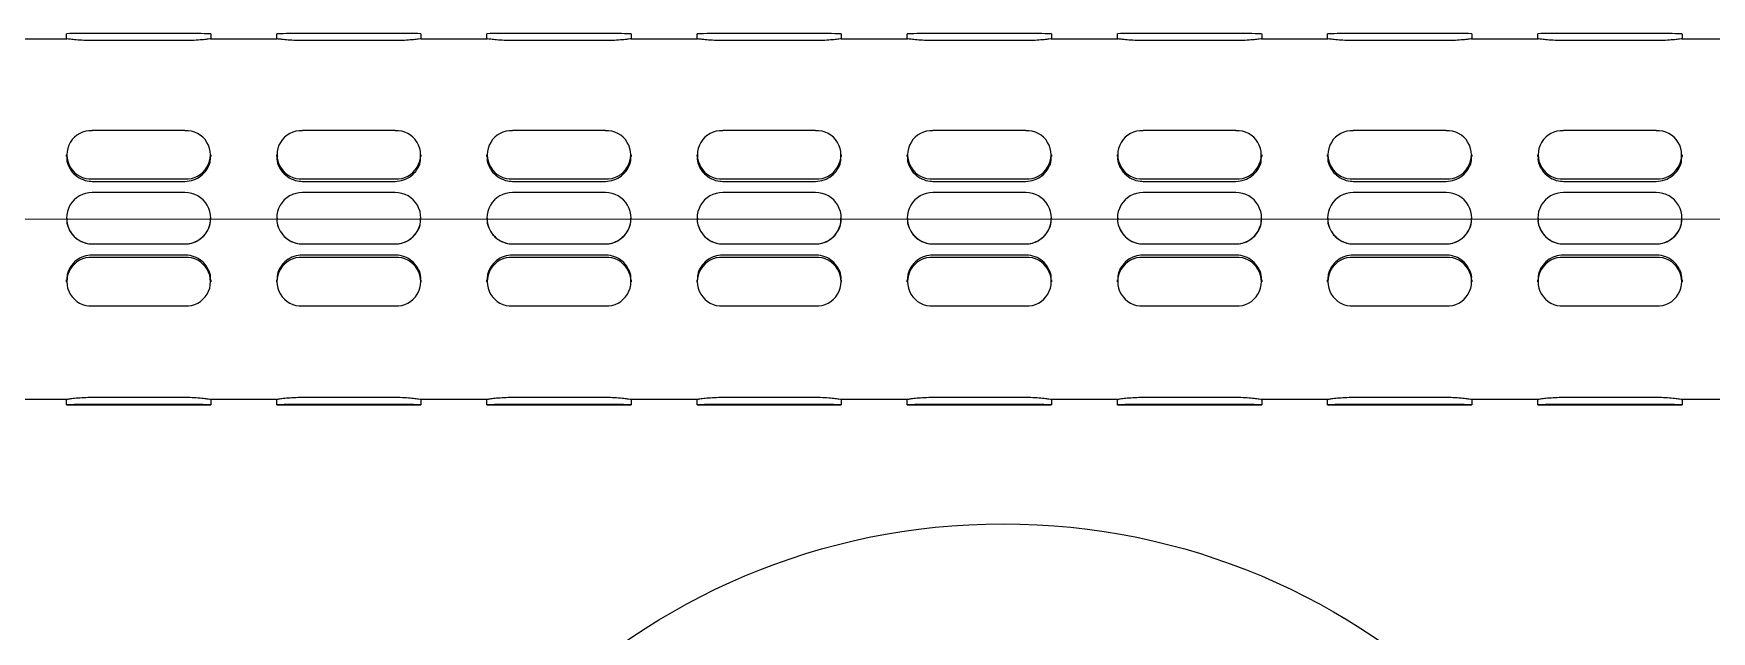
# Model space of a CAD drawing. Extents: x 0 to 951, y -2 to 427.
# Drawn here: x 127.35 to 147.71, y 108.11 to 115.36 of the extents above; entities that cross this region are included whole.
import ezdxf

# ---------------------------------------------------------------- set-up
doc = ezdxf.new("R2010")
doc.units = 0
doc.header["$LTSCALE"] = 23.1
doc.header["$MEASUREMENT"] = 0
doc.linetypes.add('CENTERX2', pattern=[20.32, 12.7, -2.54, 2.54, -2.54])
doc.layers.get('0').update_dxf_attribs({"linetype": 'CONTINUOUS'})
doc.layers.add('10', color=7, linetype='CONTINUOUS')

msp = doc.modelspace()

# ---------------------------------------------------------------- linework, layer by layer
at = {"color": 7, "linetype": 'Continuous', "lineweight": 25}
for p, q in [((126.947, 115.298), (127.754, 115.298)), ((127.75, 115.297), (127.75, 115.36)), ((129.187, 115.362), (128.062, 115.362)), ((129.187, 115.277), (128.062, 115.277)), ((129.497, 115.298), (130.304, 115.298)), ((129.5, 115.36), (129.5, 115.297)), ((130.3, 115.297), (130.3, 115.36)), ((131.737, 115.362), (130.612, 115.362)), ((131.737, 115.277), (130.612, 115.277)), ((132.047, 115.298), (132.854, 115.298)), ((132.05, 115.36), (132.05, 115.297)), ((132.85, 115.297), (132.85, 115.36)), ((134.287, 115.362), (133.162, 115.362)), ((134.287, 115.277), (133.162, 115.277)), ((134.597, 115.298), (135.404, 115.298)), ((134.6, 115.36), (134.6, 115.297)), ((135.4, 115.297), (135.4, 115.36)), ((136.837, 115.362), (135.712, 115.362)), ((136.837, 115.277), (135.712, 115.277)), ((137.147, 115.298), (137.954, 115.298)), ((137.15, 115.36), (137.15, 115.297)), ((137.95, 115.297), (137.95, 115.36)), ((139.387, 115.362), (138.262, 115.362)), ((139.387, 115.277), (138.262, 115.277)), ((139.697, 115.298), (140.504, 115.298)), ((139.7, 115.36), (139.7, 115.297)), ((140.5, 115.297), (140.5, 115.36)), ((141.937, 115.362), (140.812, 115.362)), ((141.937, 115.277), (140.812, 115.277)), ((142.247, 115.298), (143.054, 115.298)), ((142.25, 115.36), (142.25, 115.297)), ((143.05, 115.297), (143.05, 115.36)), ((144.487, 115.362), (143.362, 115.362)), ((144.487, 115.277), (143.362, 115.277)), ((144.797, 115.298), (145.604, 115.298)), ((144.8, 115.36), (144.8, 115.297)), ((145.6, 115.297), (145.6, 115.36)), ((147.037, 115.362), (145.912, 115.362)), ((147.037, 115.277), (145.912, 115.277)), ((147.347, 115.298), (148.154, 115.298)), ((147.35, 115.36), (147.35, 115.297)), ((129.187, 114.185), (128.062, 114.185)), ((131.737, 114.185), (130.612, 114.185)), ((134.287, 114.185), (133.162, 114.185)), ((136.837, 114.185), (135.712, 114.185)), ((139.387, 114.185), (138.262, 114.185)), ((141.937, 114.185), (140.812, 114.185)), ((144.487, 114.185), (143.362, 114.185)), ((147.037, 114.185), (145.912, 114.185)), ((127.75, 113.87), (127.75, 113.892)), ((129.5, 113.892), (129.5, 113.87)), ((130.3, 113.87), (130.3, 113.892)), ((132.05, 113.892), (132.05, 113.87)), ((132.85, 113.87), (132.85, 113.892)), ((134.6, 113.892), (134.6, 113.87)), ((135.4, 113.87), (135.4, 113.892)), ((137.15, 113.892), (137.15, 113.87)), ((137.95, 113.87), (137.95, 113.892)), ((139.7, 113.892), (139.7, 113.87)), ((140.5, 113.87), (140.5, 113.892)), ((142.25, 113.892), (142.25, 113.87)), ((143.05, 113.87), (143.05, 113.892)), ((144.8, 113.892), (144.8, 113.87)), ((145.6, 113.87), (145.6, 113.892)), ((147.35, 113.892), (147.35, 113.87)), ((128.062, 113.599), (129.187, 113.599)), ((130.612, 113.599), (131.737, 113.599)), ((133.162, 113.599), (134.287, 113.599)), ((135.712, 113.599), (136.837, 113.599)), ((138.262, 113.599), (139.387, 113.599)), ((140.812, 113.599), (141.937, 113.599)), ((143.362, 113.599), (144.487, 113.599)), ((145.912, 113.599), (147.037, 113.599)), ((128.062, 113.57), (129.187, 113.57)), ((129.187, 113.436), (128.062, 113.436)), ((130.612, 113.57), (131.737, 113.57)), ((131.737, 113.436), (130.612, 113.436)), ((133.162, 113.57), (134.287, 113.57)), ((134.287, 113.436), (133.162, 113.436)), ((135.712, 113.57), (136.837, 113.57)), ((136.837, 113.436), (135.712, 113.436)), ((138.262, 113.57), (139.387, 113.57)), ((139.387, 113.436), (138.262, 113.436)), ((140.812, 113.57), (141.937, 113.57)), ((141.937, 113.436), (140.812, 113.436)), ((143.362, 113.57), (144.487, 113.57)), ((144.487, 113.436), (143.362, 113.436)), ((145.912, 113.57), (147.037, 113.57)), ((147.037, 113.436), (145.912, 113.436)), ((127.75, 113.123), (127.75, 113.123)), ((129.5, 113.123), (129.5, 113.123)), ((130.3, 113.123), (130.3, 113.123)), ((132.05, 113.123), (132.05, 113.123)), ((132.85, 113.123), (132.85, 113.123)), ((134.6, 113.123), (134.6, 113.123)), ((135.4, 113.123), (135.4, 113.123)), ((137.15, 113.123), (137.15, 113.123)), ((137.95, 113.123), (137.95, 113.123)), ((139.7, 113.123), (139.7, 113.123)), ((140.5, 113.123), (140.5, 113.123)), ((142.25, 113.123), (142.25, 113.123)), ((143.05, 113.123), (143.05, 113.123)), ((144.8, 113.123), (144.8, 113.123)), ((145.6, 113.123), (145.6, 113.123)), ((147.35, 113.123), (147.35, 113.123)), ((128.062, 112.811), (129.187, 112.811)), ((128.062, 112.81), (129.187, 112.81)), ((130.612, 112.811), (131.737, 112.811)), ((130.612, 112.81), (131.737, 112.81)), ((133.162, 112.811), (134.287, 112.811)), ((133.162, 112.81), (134.287, 112.81)), ((135.712, 112.811), (136.837, 112.811)), ((135.712, 112.81), (136.837, 112.81)), ((138.262, 112.811), (139.387, 112.811)), ((138.262, 112.81), (139.387, 112.81)), ((140.812, 112.811), (141.937, 112.811)), ((140.812, 112.81), (141.937, 112.81)), ((143.362, 112.811), (144.487, 112.811)), ((143.362, 112.81), (144.487, 112.81)), ((145.912, 112.811), (147.037, 112.811)), ((145.912, 112.81), (147.037, 112.81)), ((129.187, 112.676), (128.062, 112.676)), ((129.187, 112.647), (128.062, 112.647)), ((131.737, 112.676), (130.612, 112.676)), ((131.737, 112.647), (130.612, 112.647)), ((134.287, 112.676), (133.162, 112.676)), ((134.287, 112.647), (133.162, 112.647)), ((136.837, 112.676), (135.712, 112.676)), ((136.837, 112.647), (135.712, 112.647)), ((139.387, 112.676), (138.262, 112.676)), ((139.387, 112.647), (138.262, 112.647)), ((141.937, 112.676), (140.812, 112.676)), ((141.937, 112.647), (140.812, 112.647)), ((144.487, 112.676), (143.362, 112.676)), ((144.487, 112.647), (143.362, 112.647)), ((147.037, 112.676), (145.912, 112.676)), ((147.037, 112.647), (145.912, 112.647)), ((127.75, 112.353), (127.75, 112.374)), ((129.5, 112.374), (129.5, 112.353)), ((130.3, 112.353), (130.3, 112.374)), ((132.05, 112.374), (132.05, 112.353)), ((132.85, 112.353), (132.85, 112.374)), ((134.6, 112.374), (134.6, 112.353)), ((135.4, 112.353), (135.4, 112.374)), ((137.15, 112.374), (137.15, 112.353)), ((137.95, 112.353), (137.95, 112.374)), ((139.7, 112.374), (139.7, 112.353)), ((140.5, 112.353), (140.5, 112.374)), ((142.25, 112.374), (142.25, 112.353)), ((143.05, 112.353), (143.05, 112.374)), ((144.8, 112.374), (144.8, 112.353)), ((145.6, 112.353), (145.6, 112.374)), ((147.35, 112.374), (147.35, 112.353)), ((128.062, 112.059), (129.187, 112.059)), ((130.612, 112.059), (131.737, 112.059)), ((133.162, 112.059), (134.287, 112.059)), ((135.712, 112.059), (136.837, 112.059)), ((138.262, 112.059), (139.387, 112.059)), ((140.812, 112.059), (141.937, 112.059)), ((143.362, 112.059), (144.487, 112.059)), ((145.912, 112.059), (147.037, 112.059)), ((129.187, 110.947), (128.062, 110.947)), ((131.737, 110.947), (130.612, 110.947)), ((134.287, 110.947), (133.162, 110.947)), ((136.837, 110.947), (135.712, 110.947)), ((139.387, 110.947), (138.262, 110.947)), ((141.937, 110.947), (140.812, 110.947)), ((144.487, 110.947), (143.362, 110.947)), ((147.037, 110.947), (145.912, 110.947)), ((127.753, 110.923), (126.945, 110.923)), ((127.75, 110.861), (127.75, 110.924)), ((129.187, 110.862), (128.062, 110.862)), ((128.062, 110.859), (129.187, 110.859)), ((130.303, 110.923), (129.495, 110.923)), ((129.5, 110.924), (129.5, 110.861)), ((130.3, 110.861), (130.3, 110.924)), ((131.737, 110.862), (130.612, 110.862)), ((130.612, 110.859), (131.737, 110.859)), ((132.853, 110.923), (132.045, 110.923)), ((132.05, 110.924), (132.05, 110.861)), ((132.85, 110.861), (132.85, 110.924)), ((134.287, 110.862), (133.162, 110.862)), ((133.162, 110.859), (134.287, 110.859)), ((135.403, 110.923), (134.595, 110.923)), ((134.6, 110.924), (134.6, 110.861)), ((135.4, 110.861), (135.4, 110.924)), ((136.837, 110.862), (135.712, 110.862)), ((135.712, 110.859), (136.837, 110.859)), ((137.953, 110.923), (137.145, 110.923)), ((137.15, 110.924), (137.15, 110.861)), ((137.95, 110.861), (137.95, 110.924)), ((139.387, 110.862), (138.262, 110.862)), ((138.262, 110.859), (139.387, 110.859)), ((140.503, 110.923), (139.695, 110.923)), ((139.7, 110.924), (139.7, 110.861)), ((140.5, 110.861), (140.5, 110.924)), ((141.937, 110.862), (140.812, 110.862)), ((140.812, 110.859), (141.937, 110.859)), ((143.053, 110.923), (142.245, 110.923)), ((142.25, 110.924), (142.25, 110.861)), ((143.05, 110.861), (143.05, 110.924)), ((144.487, 110.862), (143.362, 110.862)), ((143.362, 110.859), (144.487, 110.859)), ((145.603, 110.923), (144.795, 110.923)), ((144.8, 110.924), (144.8, 110.861)), ((145.6, 110.861), (145.6, 110.924)), ((147.037, 110.862), (145.912, 110.862)), ((145.912, 110.859), (147.037, 110.859)), ((148.153, 110.923), (147.345, 110.923)), ((147.35, 110.924), (147.35, 110.861))]:
    msp.add_line(p, q, dxfattribs=at)
at = {"color": 7, "linetype": 'Continuous', "lineweight": 25, "flags": 128}
for points in [[(128.062, 110.862), (127.943, 110.862), (127.841, 110.862), (127.774, 110.861), (127.75, 110.861), (127.774, 110.86), (127.841, 110.859), (127.943, 110.859), (128.062, 110.859)], [(129.187, 110.859), (129.307, 110.859), (129.408, 110.859), (129.476, 110.86), (129.5, 110.861), (129.476, 110.861), (129.408, 110.862), (129.307, 110.862), (129.187, 110.862)], [(130.612, 110.862), (130.493, 110.862), (130.391, 110.862), (130.324, 110.861), (130.3, 110.861), (130.324, 110.86), (130.391, 110.859), (130.493, 110.859), (130.612, 110.859)], [(131.737, 110.859), (131.857, 110.859), (131.958, 110.859), (132.026, 110.86), (132.05, 110.861), (132.026, 110.861), (131.958, 110.862), (131.857, 110.862), (131.737, 110.862)], [(133.162, 110.862), (133.043, 110.862), (132.941, 110.862), (132.874, 110.861), (132.85, 110.861), (132.874, 110.86), (132.941, 110.859), (133.043, 110.859), (133.162, 110.859)], [(134.287, 110.859), (134.407, 110.859), (134.508, 110.859), (134.576, 110.86), (134.6, 110.861), (134.576, 110.861), (134.508, 110.862), (134.407, 110.862), (134.287, 110.862)], [(135.712, 110.862), (135.593, 110.862), (135.491, 110.862), (135.424, 110.861), (135.4, 110.861), (135.424, 110.86), (135.491, 110.859), (135.593, 110.859), (135.712, 110.859)], [(136.837, 110.859), (136.957, 110.859), (137.058, 110.859), (137.126, 110.86), (137.15, 110.861), (137.126, 110.861), (137.058, 110.862), (136.957, 110.862), (136.837, 110.862)], [(138.262, 110.862), (138.143, 110.862), (138.041, 110.862), (137.974, 110.861), (137.95, 110.861), (137.974, 110.86), (138.041, 110.859), (138.143, 110.859), (138.262, 110.859)], [(139.387, 110.859), (139.507, 110.859), (139.608, 110.859), (139.676, 110.86), (139.7, 110.861), (139.676, 110.861), (139.608, 110.862), (139.507, 110.862), (139.387, 110.862)], [(140.812, 110.862), (140.693, 110.862), (140.591, 110.862), (140.524, 110.861), (140.5, 110.861), (140.524, 110.86), (140.591, 110.859), (140.693, 110.859), (140.812, 110.859)], [(141.937, 110.859), (142.057, 110.859), (142.158, 110.859), (142.226, 110.86), (142.25, 110.861), (142.226, 110.861), (142.158, 110.862), (142.057, 110.862), (141.937, 110.862)], [(143.362, 110.862), (143.243, 110.862), (143.141, 110.862), (143.074, 110.861), (143.05, 110.861), (143.074, 110.86), (143.141, 110.859), (143.243, 110.859), (143.362, 110.859)], [(144.487, 110.859), (144.607, 110.859), (144.708, 110.859), (144.776, 110.86), (144.8, 110.861), (144.776, 110.861), (144.708, 110.862), (144.607, 110.862), (144.487, 110.862)], [(145.912, 110.862), (145.793, 110.862), (145.691, 110.862), (145.624, 110.861), (145.6, 110.861), (145.624, 110.86), (145.691, 110.859), (145.793, 110.859), (145.912, 110.859)], [(147.037, 110.859), (147.157, 110.859), (147.258, 110.859), (147.326, 110.86), (147.35, 110.861), (147.326, 110.861), (147.258, 110.862), (147.157, 110.862), (147.037, 110.862)]]:
    msp.add_lwpolyline(points, dxfattribs=at)
at = {"color": 1}
msp.add_circle((139.112, 101.364), 8.052, dxfattribs=at)
at = {"color": 7, "linetype": 'Continuous', "lineweight": 25}
for centre, radius, start, end in [((127.984, 101.737), 13.626, 89.6715, 90.9856), ((129.265, 101.737), 13.625, 89.0144, 90.3286), ((130.534, 101.737), 13.625, 89.6714, 90.9856), ((131.815, 101.737), 13.626, 89.0144, 90.3285), ((133.084, 101.737), 13.626, 89.6715, 90.9856), ((134.365, 101.737), 13.625, 89.0144, 90.3285), ((135.634, 101.737), 13.625, 89.6714, 90.9856), ((136.915, 101.736), 13.626, 89.0144, 90.3285), ((138.184, 101.737), 13.625, 89.6715, 90.9856), ((139.465, 101.737), 13.625, 89.0144, 90.3285), ((140.734, 101.737), 13.626, 89.6715, 90.9856), ((142.015, 101.737), 13.625, 89.0144, 90.3286), ((143.284, 101.737), 13.625, 89.6714, 90.9856), ((144.565, 101.737), 13.626, 89.0144, 90.3285), ((145.834, 101.737), 13.626, 89.6715, 90.9856), ((147.115, 101.737), 13.625, 89.0144, 90.3285), ((128.047, 113.892), 0.293, 87.0357, 272.9643), ((129.202, 113.892), 0.293, 267.0352, 92.9648), ((130.597, 113.892), 0.293, 87.0352, 272.9648), ((131.752, 113.892), 0.293, 267.0357, 92.9643), ((133.147, 113.892), 0.293, 87.0357, 272.9643), ((134.302, 113.892), 0.293, 267.0357, 92.9643), ((135.697, 113.892), 0.293, 87.0352, 272.9648), ((136.852, 113.892), 0.293, 267.035, 92.965), ((138.247, 113.892), 0.293, 87.0357, 272.9643), ((139.402, 113.892), 0.293, 267.0357, 92.9643), ((140.797, 113.892), 0.293, 87.0357, 272.9643), ((141.952, 113.892), 0.293, 267.0352, 92.9648), ((143.347, 113.892), 0.293, 87.0352, 272.9648), ((144.502, 113.892), 0.293, 267.0357, 92.9643), ((145.897, 113.892), 0.293, 87.0357, 272.9643), ((147.052, 113.892), 0.293, 267.0354, 92.9646), ((128.062, 113.123), 0.312, 89.9994, 270.0006), ((129.187, 113.123), 0.312, 269.999, 90.001), ((130.612, 113.123), 0.312, 89.999, 270.001), ((131.737, 113.123), 0.312, 269.9994, 90.0006), ((133.162, 113.123), 0.312, 89.9994, 270.0006), ((134.287, 113.123), 0.312, 269.9994, 90.0006), ((135.712, 113.123), 0.312, 89.999, 270.001), ((136.837, 113.123), 0.312, 269.9988, 90.0012), ((138.262, 113.123), 0.312, 89.9994, 270.0006), ((139.387, 113.123), 0.312, 269.9994, 90.0006), ((140.812, 113.123), 0.312, 89.9994, 270.0006), ((141.937, 113.123), 0.312, 269.999, 90.001), ((143.362, 113.123), 0.312, 89.999, 270.001), ((144.487, 113.123), 0.312, 269.9994, 90.0006), ((145.912, 113.123), 0.312, 89.9994, 270.0006), ((147.037, 113.123), 0.312, 269.9992, 90.0008), ((128.048, 112.353), 0.295, 87.228, 272.772), ((129.202, 112.353), 0.295, 267.2276, 92.7724), ((130.598, 112.353), 0.295, 87.2276, 272.7724), ((131.752, 112.353), 0.295, 267.228, 92.772), ((133.148, 112.353), 0.295, 87.228, 272.772), ((134.302, 112.353), 0.295, 267.228, 92.772), ((135.698, 112.353), 0.295, 87.2276, 272.7724), ((136.852, 112.353), 0.295, 267.2273, 92.7727), ((138.248, 112.353), 0.295, 87.228, 272.772), ((139.402, 112.353), 0.295, 267.228, 92.772), ((140.798, 112.353), 0.295, 87.228, 272.772), ((141.952, 112.353), 0.295, 267.2276, 92.7724), ((143.348, 112.353), 0.295, 87.2276, 272.7724), ((144.502, 112.353), 0.295, 267.228, 92.772), ((145.898, 112.353), 0.295, 87.228, 272.772), ((147.052, 112.353), 0.295, 267.2278, 92.7722)]:
    msp.add_arc(centre, radius, start, end, dxfattribs=at)
for points, knots in [([(128.062, 115.277), (128.027, 115.278), (127.958, 115.279), (127.864, 115.286), (127.794, 115.293), (127.755, 115.298), (127.755, 115.297), (127.754, 115.297)], [0, 0, 0, 0, 0.218964, 0.437886, 0.658208, 0.879473, 1, 1, 1, 1]), ([(129.497, 115.298), (129.497, 115.298), (129.501, 115.298), (129.473, 115.295), (129.414, 115.288), (129.327, 115.281), (129.246, 115.278), (129.199, 115.277), (129.187, 115.277)], [0, 0, 0, 0, 0.046437, 0.26439, 0.483112, 0.703782, 0.924572, 1, 1, 1, 1]), ([(130.612, 115.277), (130.577, 115.278), (130.508, 115.279), (130.414, 115.286), (130.344, 115.293), (130.305, 115.298), (130.305, 115.297), (130.304, 115.297)], [0, 0, 0, 0, 0.218971, 0.437884, 0.658211, 0.879474, 1, 1, 1, 1]), ([(132.047, 115.298), (132.047, 115.298), (132.051, 115.298), (132.023, 115.295), (131.964, 115.288), (131.877, 115.281), (131.796, 115.278), (131.749, 115.277), (131.737, 115.277)], [0, 0, 0, 0, 0.046437, 0.264389, 0.483117, 0.70378, 0.924572, 1, 1, 1, 1]), ([(133.162, 115.277), (133.127, 115.278), (133.058, 115.279), (132.964, 115.286), (132.894, 115.293), (132.855, 115.298), (132.855, 115.297), (132.854, 115.297)], [0, 0, 0, 0, 0.218972, 0.437886, 0.658209, 0.879473, 1, 1, 1, 1]), ([(134.597, 115.298), (134.597, 115.298), (134.601, 115.298), (134.573, 115.295), (134.514, 115.288), (134.427, 115.281), (134.346, 115.278), (134.299, 115.277), (134.287, 115.277)], [0, 0, 0, 0, 0.046437, 0.26439, 0.483112, 0.703782, 0.924572, 1, 1, 1, 1]), ([(135.712, 115.277), (135.677, 115.278), (135.608, 115.279), (135.514, 115.286), (135.444, 115.293), (135.405, 115.298), (135.405, 115.297), (135.404, 115.297)], [0, 0, 0, 0, 0.218971, 0.437884, 0.658211, 0.879474, 1, 1, 1, 1]), ([(137.147, 115.298), (137.147, 115.298), (137.151, 115.298), (137.123, 115.295), (137.064, 115.288), (136.977, 115.281), (136.896, 115.278), (136.849, 115.277), (136.837, 115.277)], [0, 0, 0, 0, 0.0464373, 0.2643898, 0.4831119, 0.7037746, 0.9245722, 1, 1, 1, 1]), ([(138.262, 115.277), (138.227, 115.278), (138.158, 115.279), (138.064, 115.286), (137.994, 115.293), (137.955, 115.298), (137.955, 115.297), (137.954, 115.297)], [0, 0, 0, 0, 0.218971, 0.437885, 0.658207, 0.879474, 1, 1, 1, 1]), ([(139.697, 115.298), (139.697, 115.298), (139.701, 115.298), (139.673, 115.295), (139.614, 115.288), (139.527, 115.281), (139.446, 115.278), (139.399, 115.277), (139.387, 115.277)], [0, 0, 0, 0, 0.046437, 0.26439, 0.483112, 0.703782, 0.924572, 1, 1, 1, 1]), ([(140.812, 115.277), (140.777, 115.278), (140.708, 115.279), (140.614, 115.286), (140.544, 115.293), (140.505, 115.298), (140.505, 115.297), (140.504, 115.297)], [0, 0, 0, 0, 0.218964, 0.437886, 0.658208, 0.879473, 1, 1, 1, 1]), ([(142.247, 115.298), (142.247, 115.298), (142.251, 115.298), (142.223, 115.295), (142.164, 115.288), (142.077, 115.281), (141.996, 115.278), (141.949, 115.277), (141.937, 115.277)], [0, 0, 0, 0, 0.046437, 0.26439, 0.483112, 0.703782, 0.924572, 1, 1, 1, 1]), ([(143.362, 115.277), (143.327, 115.278), (143.258, 115.279), (143.164, 115.286), (143.094, 115.293), (143.055, 115.298), (143.055, 115.297), (143.054, 115.297)], [0, 0, 0, 0, 0.218971, 0.437884, 0.658211, 0.879474, 1, 1, 1, 1]), ([(144.797, 115.298), (144.797, 115.298), (144.801, 115.298), (144.773, 115.295), (144.714, 115.288), (144.627, 115.281), (144.546, 115.278), (144.499, 115.277), (144.487, 115.277)], [0, 0, 0, 0, 0.0464371, 0.2643882, 0.4831112, 0.703781, 0.9245719, 1, 1, 1, 1]), ([(145.912, 115.277), (145.877, 115.278), (145.808, 115.279), (145.714, 115.286), (145.644, 115.293), (145.605, 115.298), (145.605, 115.297), (145.604, 115.297)], [0, 0, 0, 0, 0.218972, 0.437886, 0.658209, 0.879473, 1, 1, 1, 1]), ([(147.347, 115.298), (147.347, 115.298), (147.351, 115.298), (147.323, 115.295), (147.264, 115.288), (147.177, 115.281), (147.096, 115.278), (147.049, 115.277), (147.037, 115.277)], [0, 0, 0, 0, 0.046437, 0.264389, 0.483112, 0.703781, 0.924572, 1, 1, 1, 1]), ([(127.754, 113.87), (127.753, 113.859), (127.748, 113.816), (127.777, 113.74), (127.836, 113.656), (127.923, 113.596), (128.003, 113.572), (128.05, 113.57), (128.062, 113.57)], [0, 0, 0, 0, 0.070496, 0.282949, 0.496158, 0.711254, 0.926475, 1, 1, 1, 1]), ([(129.187, 113.57), (129.222, 113.573), (129.292, 113.58), (129.385, 113.632), (129.456, 113.709), (129.496, 113.793), (129.496, 113.848), (129.496, 113.87)], [0, 0, 0, 0, 0.213249, 0.426443, 0.641013, 0.856495, 1, 1, 1, 1]), ([(130.304, 113.87), (130.303, 113.859), (130.298, 113.816), (130.327, 113.74), (130.386, 113.656), (130.473, 113.596), (130.553, 113.572), (130.6, 113.57), (130.612, 113.57)], [0, 0, 0, 0, 0.070496, 0.28295, 0.496154, 0.711255, 0.926475, 1, 1, 1, 1]), ([(131.737, 113.57), (131.772, 113.573), (131.842, 113.58), (131.935, 113.632), (132.006, 113.709), (132.046, 113.793), (132.046, 113.848), (132.046, 113.87)], [0, 0, 0, 0, 0.213243, 0.426444, 0.64101, 0.856494, 1, 1, 1, 1]), ([(132.854, 113.87), (132.853, 113.859), (132.848, 113.816), (132.877, 113.74), (132.936, 113.656), (133.023, 113.596), (133.103, 113.572), (133.15, 113.57), (133.162, 113.57)], [0, 0, 0, 0, 0.070496, 0.282948, 0.496153, 0.711255, 0.926475, 1, 1, 1, 1]), ([(134.287, 113.57), (134.322, 113.573), (134.392, 113.58), (134.485, 113.632), (134.556, 113.709), (134.596, 113.793), (134.596, 113.848), (134.596, 113.87)], [0, 0, 0, 0, 0.213249, 0.426443, 0.641013, 0.856495, 1, 1, 1, 1]), ([(135.404, 113.87), (135.403, 113.859), (135.398, 113.816), (135.427, 113.74), (135.486, 113.656), (135.573, 113.596), (135.653, 113.572), (135.7, 113.57), (135.712, 113.57)], [0, 0, 0, 0, 0.070496, 0.28295, 0.496154, 0.711255, 0.926475, 1, 1, 1, 1]), ([(136.837, 113.57), (136.872, 113.573), (136.942, 113.58), (137.035, 113.632), (137.106, 113.709), (137.146, 113.793), (137.146, 113.848), (137.146, 113.87)], [0, 0, 0, 0, 0.213249, 0.426443, 0.641013, 0.856495, 1, 1, 1, 1]), ([(137.954, 113.87), (137.953, 113.859), (137.948, 113.816), (137.977, 113.74), (138.036, 113.656), (138.123, 113.596), (138.203, 113.572), (138.25, 113.57), (138.262, 113.57)], [0, 0, 0, 0, 0.070496, 0.28295, 0.496154, 0.711255, 0.926475, 1, 1, 1, 1]), ([(139.387, 113.57), (139.422, 113.573), (139.492, 113.58), (139.585, 113.632), (139.656, 113.709), (139.696, 113.793), (139.696, 113.848), (139.696, 113.87)], [0, 0, 0, 0, 0.21325, 0.426445, 0.641011, 0.856494, 1, 1, 1, 1]), ([(140.504, 113.87), (140.503, 113.859), (140.498, 113.816), (140.527, 113.74), (140.586, 113.656), (140.673, 113.596), (140.753, 113.572), (140.8, 113.57), (140.812, 113.57)], [0, 0, 0, 0, 0.070496, 0.282952, 0.496157, 0.711254, 0.926482, 1, 1, 1, 1]), ([(141.937, 113.57), (141.972, 113.573), (142.042, 113.58), (142.135, 113.632), (142.206, 113.709), (142.246, 113.793), (142.246, 113.848), (142.246, 113.87)], [0, 0, 0, 0, 0.213249, 0.426443, 0.641013, 0.856495, 1, 1, 1, 1]), ([(143.054, 113.87), (143.053, 113.859), (143.048, 113.816), (143.077, 113.74), (143.136, 113.656), (143.223, 113.596), (143.303, 113.572), (143.35, 113.57), (143.362, 113.57)], [0, 0, 0, 0, 0.070496, 0.28295, 0.496154, 0.711255, 0.926475, 1, 1, 1, 1]), ([(144.487, 113.57), (144.522, 113.573), (144.592, 113.58), (144.685, 113.632), (144.756, 113.709), (144.796, 113.793), (144.796, 113.848), (144.796, 113.87)], [0, 0, 0, 0, 0.21325, 0.426445, 0.641011, 0.856494, 1, 1, 1, 1]), ([(145.604, 113.87), (145.603, 113.859), (145.598, 113.816), (145.627, 113.74), (145.686, 113.656), (145.773, 113.596), (145.853, 113.572), (145.9, 113.57), (145.912, 113.57)], [0, 0, 0, 0, 0.070496, 0.282948, 0.496153, 0.711255, 0.926475, 1, 1, 1, 1]), ([(147.037, 113.57), (147.072, 113.573), (147.142, 113.58), (147.235, 113.632), (147.306, 113.709), (147.346, 113.793), (147.346, 113.848), (147.346, 113.87)], [0, 0, 0, 0, 0.21325, 0.426444, 0.641012, 0.856495, 1, 1, 1, 1]), ([(127.754, 113.123), (127.753, 113.111), (127.748, 113.065), (127.777, 112.986), (127.836, 112.899), (127.923, 112.837), (128.003, 112.812), (128.05, 112.811), (128.062, 112.81)], [0, 0, 0, 0, 0.070497, 0.282949, 0.496158, 0.711254, 0.926475, 1, 1, 1, 1]), ([(129.187, 112.81), (129.222, 112.814), (129.292, 112.821), (129.385, 112.874), (129.456, 112.953), (129.496, 113.041), (129.496, 113.1), (129.496, 113.123)], [0, 0, 0, 0, 0.213249, 0.426443, 0.641013, 0.856496, 1, 1, 1, 1]), ([(130.304, 113.123), (130.303, 113.111), (130.298, 113.065), (130.327, 112.986), (130.386, 112.899), (130.473, 112.837), (130.553, 112.812), (130.6, 112.811), (130.612, 112.81)], [0, 0, 0, 0, 0.070497, 0.28295, 0.496154, 0.711255, 0.926475, 1, 1, 1, 1]), ([(131.737, 112.81), (131.772, 112.814), (131.842, 112.821), (131.935, 112.874), (132.006, 112.953), (132.046, 113.041), (132.046, 113.1), (132.046, 113.123)], [0, 0, 0, 0, 0.213243, 0.426444, 0.641011, 0.856495, 1, 1, 1, 1]), ([(132.854, 113.123), (132.853, 113.111), (132.848, 113.065), (132.877, 112.986), (132.936, 112.899), (133.023, 112.837), (133.103, 112.812), (133.15, 112.811), (133.162, 112.81)], [0, 0, 0, 0, 0.070497, 0.282948, 0.496153, 0.711255, 0.926475, 1, 1, 1, 1]), ([(134.287, 112.81), (134.322, 112.814), (134.392, 112.821), (134.485, 112.874), (134.556, 112.953), (134.596, 113.041), (134.596, 113.1), (134.596, 113.123)], [0, 0, 0, 0, 0.213249, 0.426443, 0.641013, 0.856496, 1, 1, 1, 1]), ([(135.404, 113.123), (135.403, 113.111), (135.398, 113.065), (135.427, 112.986), (135.486, 112.899), (135.573, 112.837), (135.653, 112.812), (135.7, 112.811), (135.712, 112.81)], [0, 0, 0, 0, 0.070497, 0.28295, 0.496154, 0.711255, 0.926475, 1, 1, 1, 1]), ([(136.837, 112.81), (136.872, 112.814), (136.942, 112.821), (137.035, 112.874), (137.106, 112.953), (137.146, 113.041), (137.146, 113.1), (137.146, 113.123)], [0, 0, 0, 0, 0.213249, 0.426443, 0.641013, 0.856496, 1, 1, 1, 1]), ([(137.954, 113.123), (137.953, 113.111), (137.948, 113.065), (137.977, 112.986), (138.036, 112.899), (138.123, 112.837), (138.203, 112.812), (138.25, 112.811), (138.262, 112.81)], [0, 0, 0, 0, 0.070497, 0.28295, 0.496154, 0.711255, 0.926475, 1, 1, 1, 1]), ([(139.387, 112.81), (139.422, 112.814), (139.492, 112.821), (139.585, 112.874), (139.656, 112.953), (139.696, 113.041), (139.696, 113.1), (139.696, 113.123)], [0, 0, 0, 0, 0.21325, 0.426445, 0.641011, 0.856495, 1, 1, 1, 1]), ([(140.504, 113.123), (140.503, 113.111), (140.498, 113.065), (140.527, 112.986), (140.586, 112.899), (140.673, 112.837), (140.753, 112.812), (140.8, 112.811), (140.812, 112.81)], [0, 0, 0, 0, 0.070497, 0.282952, 0.496157, 0.711254, 0.926482, 1, 1, 1, 1]), ([(141.937, 112.81), (141.972, 112.814), (142.042, 112.821), (142.135, 112.874), (142.206, 112.953), (142.246, 113.041), (142.246, 113.1), (142.246, 113.123)], [0, 0, 0, 0, 0.213249, 0.426443, 0.641013, 0.856496, 1, 1, 1, 1]), ([(143.054, 113.123), (143.053, 113.111), (143.048, 113.065), (143.077, 112.986), (143.136, 112.899), (143.223, 112.837), (143.303, 112.812), (143.35, 112.811), (143.362, 112.81)], [0, 0, 0, 0, 0.070497, 0.28295, 0.496154, 0.711255, 0.926475, 1, 1, 1, 1]), ([(144.487, 112.81), (144.522, 112.814), (144.592, 112.821), (144.685, 112.874), (144.756, 112.953), (144.796, 113.041), (144.796, 113.1), (144.796, 113.123)], [0, 0, 0, 0, 0.21325, 0.426445, 0.641011, 0.856495, 1, 1, 1, 1]), ([(145.604, 113.123), (145.603, 113.111), (145.598, 113.065), (145.627, 112.986), (145.686, 112.899), (145.773, 112.837), (145.853, 112.812), (145.9, 112.811), (145.912, 112.81)], [0, 0, 0, 0, 0.070497, 0.282948, 0.496153, 0.711255, 0.926475, 1, 1, 1, 1]), ([(147.037, 112.81), (147.072, 112.814), (147.142, 112.821), (147.235, 112.874), (147.306, 112.953), (147.346, 113.041), (147.346, 113.1), (147.346, 113.123)], [0, 0, 0, 0, 0.21325, 0.426444, 0.641012, 0.856495, 1, 1, 1, 1]), ([(128.062, 112.676), (128.027, 112.673), (127.958, 112.666), (127.864, 112.613), (127.794, 112.536), (127.754, 112.452), (127.754, 112.396), (127.754, 112.374)], [0, 0, 0, 0, 0.213243, 0.426444, 0.641011, 0.856494, 1, 1, 1, 1]), ([(129.496, 112.374), (129.497, 112.385), (129.501, 112.429), (129.473, 112.505), (129.414, 112.589), (129.327, 112.65), (129.246, 112.674), (129.199, 112.675), (129.187, 112.676)], [0, 0, 0, 0, 0.070496, 0.282949, 0.496154, 0.711256, 0.926475, 1, 1, 1, 1]), ([(130.612, 112.676), (130.577, 112.673), (130.508, 112.666), (130.414, 112.613), (130.344, 112.536), (130.304, 112.452), (130.304, 112.396), (130.304, 112.374)], [0, 0, 0, 0, 0.213249, 0.426443, 0.641013, 0.856495, 1, 1, 1, 1]), ([(132.046, 112.374), (132.047, 112.385), (132.051, 112.429), (132.023, 112.505), (131.964, 112.589), (131.877, 112.65), (131.796, 112.674), (131.749, 112.675), (131.737, 112.676)], [0, 0, 0, 0, 0.070496, 0.282948, 0.496158, 0.711254, 0.926475, 1, 1, 1, 1]), ([(133.162, 112.676), (133.127, 112.673), (133.058, 112.666), (132.964, 112.613), (132.894, 112.536), (132.854, 112.452), (132.854, 112.396), (132.854, 112.374)], [0, 0, 0, 0, 0.21325, 0.426445, 0.641011, 0.856494, 1, 1, 1, 1]), ([(134.596, 112.374), (134.597, 112.385), (134.601, 112.429), (134.573, 112.505), (134.514, 112.589), (134.427, 112.65), (134.346, 112.674), (134.299, 112.675), (134.287, 112.676)], [0, 0, 0, 0, 0.070496, 0.282949, 0.496154, 0.711256, 0.926475, 1, 1, 1, 1]), ([(135.712, 112.676), (135.677, 112.673), (135.608, 112.666), (135.514, 112.613), (135.444, 112.536), (135.404, 112.452), (135.404, 112.396), (135.404, 112.374)], [0, 0, 0, 0, 0.213249, 0.426443, 0.641013, 0.856495, 1, 1, 1, 1]), ([(137.146, 112.374), (137.147, 112.385), (137.151, 112.429), (137.123, 112.505), (137.064, 112.589), (136.977, 112.65), (136.896, 112.674), (136.849, 112.675), (136.837, 112.676)], [0, 0, 0, 0, 0.070496, 0.282949, 0.496153, 0.711249, 0.926475, 1, 1, 1, 1]), ([(138.262, 112.676), (138.227, 112.673), (138.158, 112.666), (138.064, 112.613), (137.994, 112.536), (137.954, 112.452), (137.954, 112.396), (137.954, 112.374)], [0, 0, 0, 0, 0.21325, 0.426444, 0.641009, 0.856494, 1, 1, 1, 1]), ([(139.696, 112.374), (139.697, 112.385), (139.701, 112.429), (139.673, 112.505), (139.614, 112.589), (139.527, 112.65), (139.446, 112.674), (139.399, 112.675), (139.387, 112.676)], [0, 0, 0, 0, 0.070496, 0.28295, 0.496154, 0.711256, 0.926475, 1, 1, 1, 1]), ([(140.812, 112.676), (140.777, 112.673), (140.708, 112.666), (140.614, 112.613), (140.544, 112.536), (140.504, 112.452), (140.504, 112.396), (140.504, 112.374)], [0, 0, 0, 0, 0.213243, 0.426444, 0.641011, 0.856494, 1, 1, 1, 1]), ([(142.246, 112.374), (142.247, 112.385), (142.251, 112.429), (142.223, 112.505), (142.164, 112.589), (142.077, 112.65), (141.996, 112.674), (141.949, 112.675), (141.937, 112.676)], [0, 0, 0, 0, 0.070496, 0.282949, 0.496154, 0.711256, 0.926475, 1, 1, 1, 1]), ([(143.362, 112.676), (143.327, 112.673), (143.258, 112.666), (143.164, 112.613), (143.094, 112.536), (143.054, 112.452), (143.054, 112.396), (143.054, 112.374)], [0, 0, 0, 0, 0.213249, 0.426443, 0.641013, 0.856495, 1, 1, 1, 1]), ([(144.796, 112.374), (144.797, 112.385), (144.801, 112.429), (144.773, 112.505), (144.714, 112.589), (144.627, 112.65), (144.546, 112.674), (144.499, 112.675), (144.487, 112.676)], [0, 0, 0, 0, 0.070496, 0.282948, 0.496153, 0.711255, 0.926475, 1, 1, 1, 1]), ([(145.912, 112.676), (145.877, 112.673), (145.808, 112.666), (145.714, 112.613), (145.644, 112.536), (145.604, 112.452), (145.604, 112.396), (145.604, 112.374)], [0, 0, 0, 0, 0.21325, 0.426445, 0.641011, 0.856494, 1, 1, 1, 1]), ([(147.346, 112.374), (147.347, 112.385), (147.351, 112.429), (147.323, 112.505), (147.264, 112.589), (147.177, 112.65), (147.096, 112.674), (147.049, 112.675), (147.037, 112.676)], [0, 0, 0, 0, 0.070496, 0.282949, 0.496153, 0.711255, 0.926475, 1, 1, 1, 1]), ([(128.062, 110.947), (128.027, 110.947), (127.958, 110.946), (127.864, 110.938), (127.794, 110.93), (127.752, 110.924), (127.753, 110.924), (127.753, 110.923)], [0, 0, 0, 0, 0.207995, 0.415949, 0.625235, 0.835416, 1, 1, 1, 1]), ([(129.495, 110.924), (129.497, 110.923), (129.502, 110.923), (129.473, 110.928), (129.414, 110.935), (129.327, 110.943), (129.246, 110.947), (129.199, 110.947), (129.187, 110.947)], [0, 0, 0, 0, 0.094163, 0.301207, 0.508983, 0.718607, 0.928347, 1, 1, 1, 1]), ([(130.612, 110.947), (130.577, 110.947), (130.508, 110.946), (130.414, 110.938), (130.344, 110.93), (130.302, 110.924), (130.303, 110.924), (130.303, 110.923)], [0, 0, 0, 0, 0.208001, 0.415948, 0.625238, 0.835417, 1, 1, 1, 1]), ([(132.045, 110.924), (132.047, 110.923), (132.052, 110.923), (132.023, 110.928), (131.964, 110.935), (131.877, 110.943), (131.796, 110.947), (131.749, 110.947), (131.737, 110.947)], [0, 0, 0, 0, 0.094164, 0.301206, 0.508987, 0.718606, 0.928347, 1, 1, 1, 1]), ([(133.162, 110.947), (133.127, 110.947), (133.058, 110.946), (132.964, 110.938), (132.894, 110.93), (132.852, 110.924), (132.853, 110.924), (132.853, 110.923)], [0, 0, 0, 0, 0.208002, 0.41595, 0.625235, 0.835416, 1, 1, 1, 1]), ([(134.595, 110.924), (134.597, 110.923), (134.602, 110.923), (134.573, 110.928), (134.514, 110.935), (134.427, 110.943), (134.346, 110.947), (134.299, 110.947), (134.287, 110.947)], [0, 0, 0, 0, 0.094163, 0.301207, 0.508983, 0.718607, 0.928347, 1, 1, 1, 1]), ([(135.712, 110.947), (135.677, 110.947), (135.608, 110.946), (135.514, 110.938), (135.444, 110.93), (135.402, 110.924), (135.403, 110.924), (135.403, 110.923)], [0, 0, 0, 0, 0.208001, 0.415948, 0.625238, 0.835417, 1, 1, 1, 1]), ([(137.145, 110.924), (137.147, 110.923), (137.152, 110.923), (137.123, 110.928), (137.064, 110.935), (136.977, 110.943), (136.896, 110.947), (136.849, 110.947), (136.837, 110.947)], [0, 0, 0, 0, 0.094163, 0.301207, 0.508982, 0.718601, 0.928347, 1, 1, 1, 1]), ([(138.262, 110.947), (138.227, 110.947), (138.158, 110.946), (138.064, 110.938), (137.994, 110.93), (137.952, 110.924), (137.953, 110.924), (137.953, 110.923)], [0, 0, 0, 0, 0.208002, 0.415949, 0.625234, 0.835417, 1, 1, 1, 1]), ([(139.695, 110.924), (139.697, 110.923), (139.702, 110.923), (139.673, 110.928), (139.614, 110.935), (139.527, 110.943), (139.446, 110.947), (139.399, 110.947), (139.387, 110.947)], [0, 0, 0, 0, 0.094164, 0.301208, 0.508983, 0.718608, 0.928347, 1, 1, 1, 1]), ([(140.812, 110.947), (140.777, 110.947), (140.708, 110.946), (140.614, 110.938), (140.544, 110.93), (140.502, 110.924), (140.503, 110.924), (140.503, 110.923)], [0, 0, 0, 0, 0.207995, 0.41595, 0.625235, 0.835416, 1, 1, 1, 1]), ([(142.245, 110.924), (142.247, 110.923), (142.252, 110.923), (142.223, 110.928), (142.164, 110.935), (142.077, 110.943), (141.996, 110.947), (141.949, 110.947), (141.937, 110.947)], [0, 0, 0, 0, 0.094163, 0.301207, 0.508983, 0.718607, 0.928347, 1, 1, 1, 1]), ([(143.362, 110.947), (143.327, 110.947), (143.258, 110.946), (143.164, 110.938), (143.094, 110.93), (143.052, 110.924), (143.053, 110.924), (143.053, 110.923)], [0, 0, 0, 0, 0.208001, 0.415948, 0.625238, 0.835417, 1, 1, 1, 1]), ([(144.795, 110.924), (144.797, 110.923), (144.802, 110.923), (144.773, 110.928), (144.714, 110.935), (144.627, 110.943), (144.546, 110.947), (144.499, 110.947), (144.487, 110.947)], [0, 0, 0, 0, 0.094163, 0.301206, 0.508982, 0.718607, 0.928347, 1, 1, 1, 1]), ([(145.912, 110.947), (145.877, 110.947), (145.808, 110.946), (145.714, 110.938), (145.644, 110.93), (145.602, 110.924), (145.603, 110.924), (145.603, 110.923)], [0, 0, 0, 0, 0.208002, 0.41595, 0.625235, 0.835416, 1, 1, 1, 1]), ([(147.345, 110.924), (147.347, 110.923), (147.352, 110.923), (147.323, 110.928), (147.264, 110.935), (147.177, 110.943), (147.096, 110.947), (147.049, 110.947), (147.037, 110.947)], [0, 0, 0, 0, 0.094163, 0.301207, 0.508982, 0.718607, 0.928347, 1, 1, 1, 1])]:
    msp.add_open_spline(points, degree=3, knots=knots, dxfattribs=at)
at = {"layer": '10', "linetype": 'CENTERX2', "lineweight": 18}
msp.add_line((182.475, 113.11), (94.627, 113.11), dxfattribs=at)

doc.saveas('drawing.dxf')
